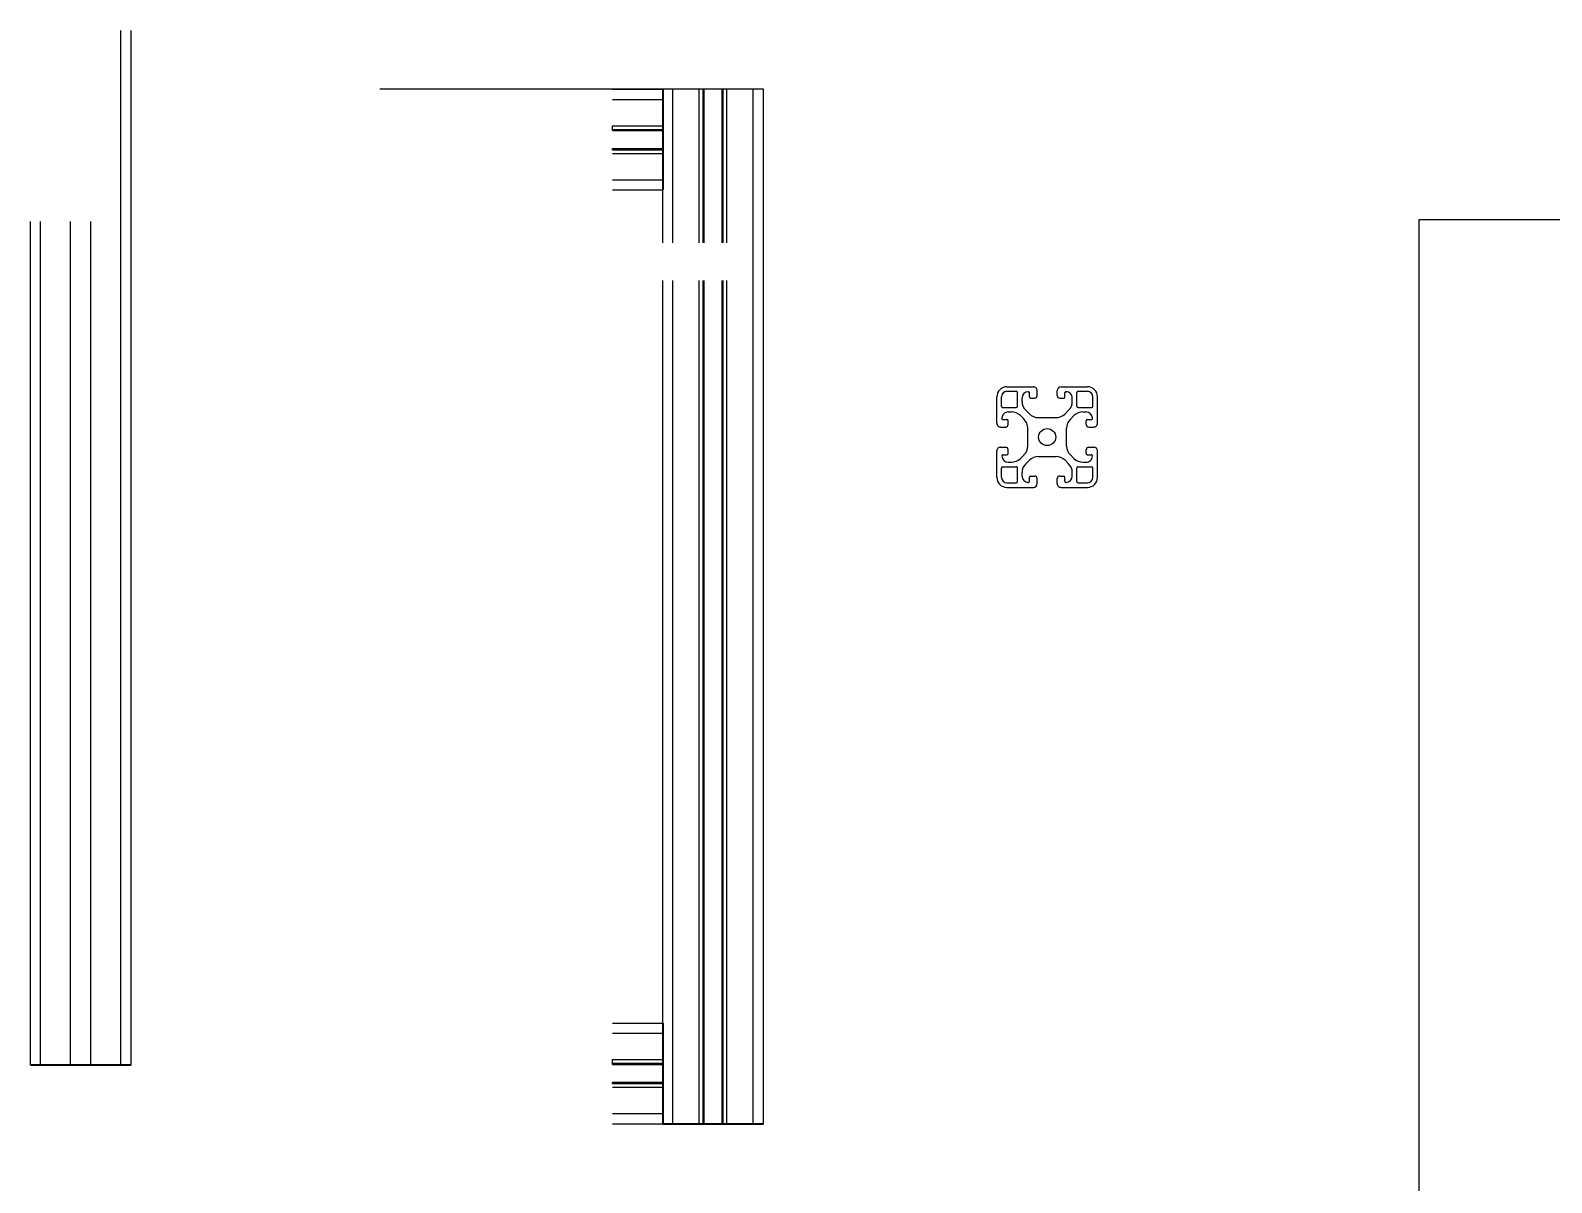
# Model space of a CAD drawing. Header units: millimetres. Extents: x 1269 to 5832, y 527 to 3540.
# Drawn here: x 1269 to 1874, y 1081 to 1539 of the extents above; entities that cross this region are included whole.
import ezdxf

# ---------------------------------------------------------------- set-up
doc = ezdxf.new("R2010")
doc.units = ezdxf.units.MM
doc.linetypes.add('phl_thick', pattern=[0])
doc.layers.add('Kontury', color=7, linetype='Continuous', lineweight=35)
doc.layers.add('projection', color=7, linetype='Continuous')

msp = doc.modelspace()

# ---------------------------------------------------------------- linework, layer by layer
for p, q in [((1560.674, 1515.751), (1408.174, 1515.751)), ((1821.475, 1463.935), (3010.475, 1463.935)), ((1821.475, 622.935), (1821.475, 1463.935))]:
    msp.add_line(p, q)
at = {"layer": 'Kontury'}
for p, q in [((1520.674, 1515.751), (1520.674, 1475.751)), ((1520.674, 1144.471), (1520.674, 1104.471)), ((1269.251, 1127.886), (1309.251, 1127.886)), ((1520.674, 1104.471), (1560.674, 1104.471))]:
    msp.add_line(p, q, dxfattribs=at)
at = {"layer": 'projection', "color": 7, "linetype": 'phl_thick'}
for p, q in [((1305.251, 1127.886), (1305.251, 1539.166)), ((1309.251, 1127.886), (1309.251, 1539.166)), ((1500.674, 1515.751), (1520.674, 1515.751)), ((1520.674, 1454.763), (1520.674, 1515.751)), ((1520.674, 1511.751), (1520.674, 1515.751)), ((1520.674, 1511.263), (1520.674, 1512.763)), ((1524.674, 1454.763), (1524.674, 1515.751)), ((1535.174, 1454.763), (1535.174, 1515.751)), ((1536.674, 1454.763), (1536.674, 1515.751)), ((1537.117, 1454.763), (1537.117, 1515.751)), ((1544.232, 1454.763), (1544.232, 1515.751)), ((1544.674, 1454.763), (1544.674, 1515.751)), ((1546.174, 1454.763), (1546.174, 1515.751)), ((1556.674, 1104.471), (1556.674, 1515.751)), ((1560.674, 1104.471), (1560.674, 1515.751)), ((1500.674, 1511.751), (1520.674, 1511.751)), ((1520.674, 1510.821), (1520.674, 1511.263)), ((1500.674, 1501.251), (1520.674, 1501.251)), ((1500.674, 1499.751), (1500.674, 1501.251)), ((1520.674, 1503.263), (1520.674, 1503.706)), ((1520.674, 1499.751), (1520.674, 1501.251)), ((1520.674, 1499.751), (1520.674, 1501.251)), ((1500.674, 1499.751), (1520.674, 1499.751)), ((1500.674, 1499.308), (1500.674, 1499.751)), ((1500.674, 1499.308), (1520.674, 1499.308)), ((1520.674, 1499.308), (1520.674, 1499.751)), ((1520.674, 1499.308), (1520.674, 1499.751)), ((1500.674, 1492.193), (1520.674, 1492.193)), ((1500.674, 1491.751), (1500.674, 1492.193)), ((1500.674, 1491.751), (1520.674, 1491.751)), ((1500.674, 1490.251), (1520.674, 1490.251)), ((1520.674, 1491.751), (1520.674, 1492.193)), ((1520.674, 1491.751), (1520.674, 1492.193)), ((1500.674, 1479.751), (1520.674, 1479.751)), ((1500.674, 1475.751), (1520.674, 1475.751)), ((1269.251, 1127.886), (1269.251, 1463.178)), ((1273.251, 1127.886), (1273.251, 1463.178)), ((1285.251, 1127.886), (1285.251, 1463.178)), ((1293.251, 1127.886), (1293.251, 1463.178)), ((1520.674, 1104.471), (1520.674, 1439.763)), ((1524.674, 1104.471), (1524.674, 1439.763)), ((1535.174, 1104.471), (1535.174, 1439.763)), ((1536.674, 1104.471), (1536.674, 1439.763)), ((1537.117, 1104.471), (1537.117, 1439.763)), ((1544.232, 1104.471), (1544.232, 1439.763)), ((1544.674, 1104.471), (1544.674, 1439.763)), ((1546.174, 1104.471), (1546.174, 1439.763)), ((1657.512, 1397.467), (1668.012, 1397.467)), ((1679.012, 1397.467), (1689.512, 1397.467)), ((1653.512, 1382.967), (1653.512, 1393.467)), ((1655.312, 1389.767), (1655.312, 1393.467)), ((1657.512, 1395.667), (1661.212, 1395.667)), ((1661.712, 1389.767), (1661.712, 1395.167)), ((1663.512, 1391.66), (1663.512, 1392.967)), ((1666.012, 1395.467), (1666.062, 1395.467)), ((1666.512, 1393.467), (1666.512, 1395.017)), ((1667.012, 1392.967), (1668.512, 1392.967)), ((1669.512, 1393.967), (1669.512, 1395.967)), ((1677.512, 1393.967), (1677.512, 1395.967)), ((1678.512, 1392.967), (1680.012, 1392.967)), ((1680.512, 1393.467), (1680.512, 1395.017)), ((1680.962, 1395.467), (1681.012, 1395.467)), ((1683.512, 1391.66), (1683.512, 1392.967)), ((1685.312, 1389.767), (1685.312, 1395.167)), ((1685.812, 1395.667), (1689.512, 1395.667)), ((1691.712, 1389.767), (1691.712, 1393.467)), ((1693.512, 1382.967), (1693.512, 1393.467)), ((1655.812, 1389.267), (1661.212, 1389.267)), ((1658.012, 1387.467), (1659.32, 1387.467)), ((1664.298, 1384.56), (1662.856, 1386.003)), ((1666.419, 1386.682), (1664.977, 1388.124)), ((1669.955, 1385.217), (1677.07, 1385.217)), ((1680.606, 1386.682), (1682.048, 1388.124)), ((1682.727, 1384.56), (1684.169, 1386.003)), ((1685.812, 1389.267), (1691.212, 1389.267)), ((1687.705, 1387.467), (1689.012, 1387.467)), ((1655.012, 1381.467), (1657.012, 1381.467)), ((1655.512, 1384.917), (1655.512, 1384.967)), ((1655.962, 1384.467), (1657.512, 1384.467)), ((1658.012, 1382.467), (1658.012, 1383.967)), ((1665.762, 1373.91), (1665.762, 1381.025)), ((1681.262, 1373.91), (1681.262, 1381.025)), ((1689.012, 1382.467), (1689.012, 1383.967)), ((1689.512, 1384.467), (1691.062, 1384.467)), ((1690.012, 1381.467), (1692.012, 1381.467)), ((1691.512, 1384.917), (1691.512, 1384.967)), ((1655.012, 1373.467), (1657.012, 1373.467)), ((1690.012, 1373.467), (1692.012, 1373.467)), ((1653.512, 1361.467), (1653.512, 1371.967)), ((1655.512, 1369.967), (1655.512, 1370.017)), ((1655.962, 1370.467), (1657.512, 1370.467)), ((1658.012, 1370.967), (1658.012, 1372.467)), ((1658.012, 1367.467), (1659.32, 1367.467)), ((1662.856, 1368.932), (1664.298, 1370.374)), ((1664.977, 1366.81), (1666.419, 1368.253)), ((1669.955, 1369.717), (1677.07, 1369.717)), ((1682.048, 1366.81), (1680.606, 1368.253)), ((1684.169, 1368.932), (1682.727, 1370.374)), ((1687.705, 1367.467), (1689.012, 1367.467)), ((1689.012, 1370.967), (1689.012, 1372.467)), ((1689.512, 1370.467), (1691.062, 1370.467)), ((1691.512, 1369.967), (1691.512, 1370.017)), ((1693.512, 1361.467), (1693.512, 1371.967)), ((1655.312, 1361.467), (1655.312, 1365.167)), ((1655.812, 1365.667), (1661.212, 1365.667)), ((1661.712, 1359.767), (1661.712, 1365.167)), ((1663.512, 1361.967), (1663.512, 1363.275)), ((1666.512, 1359.917), (1666.512, 1361.467)), ((1667.012, 1361.967), (1668.512, 1361.967)), ((1669.512, 1358.967), (1669.512, 1360.967)), ((1677.512, 1358.967), (1677.512, 1360.967)), ((1678.512, 1361.967), (1680.012, 1361.967)), ((1680.512, 1359.917), (1680.512, 1361.467)), ((1683.512, 1361.967), (1683.512, 1363.275)), ((1685.312, 1359.767), (1685.312, 1365.167)), ((1685.812, 1365.667), (1691.212, 1365.667)), ((1691.712, 1361.467), (1691.712, 1365.167)), ((1657.512, 1359.267), (1661.212, 1359.267)), ((1657.512, 1357.467), (1668.012, 1357.467)), ((1666.012, 1359.467), (1666.062, 1359.467)), ((1679.012, 1357.467), (1689.512, 1357.467)), ((1680.962, 1359.467), (1681.012, 1359.467)), ((1685.812, 1359.267), (1689.512, 1359.267)), ((1500.674, 1144.471), (1520.674, 1144.471)), ((1500.674, 1140.471), (1520.674, 1140.471)), ((1500.674, 1129.971), (1520.674, 1129.971)), ((1500.674, 1128.471), (1500.674, 1129.971)), ((1500.674, 1128.471), (1520.674, 1128.471)), ((1500.674, 1128.028), (1500.674, 1128.471)), ((1500.674, 1128.028), (1520.674, 1128.028)), ((1520.674, 1128.471), (1520.674, 1129.971)), ((1520.674, 1128.028), (1520.674, 1128.471)), ((1500.674, 1120.913), (1520.674, 1120.913)), ((1500.674, 1120.471), (1500.674, 1120.913)), ((1500.674, 1120.471), (1520.674, 1120.471)), ((1500.674, 1118.971), (1520.674, 1118.971)), ((1520.674, 1120.471), (1520.674, 1120.913)), ((1500.674, 1108.471), (1520.674, 1108.471)), ((1500.674, 1104.471), (1520.674, 1104.471))]:
    msp.add_line(p, q, dxfattribs=at)
msp.add_circle((1673.512, 1377.467), 3.4, dxfattribs=at)
for centre, radius, start, end in [((1657.512, 1393.467), 4, 90, 180), ((1668.012, 1395.967), 1.5, 0, 90.000001), ((1679.012, 1395.967), 1.5, 90.000001, 180), ((1689.512, 1393.467), 4, 0, 90), ((1657.512, 1393.467), 2.2, 90, 180), ((1661.212, 1395.167), 0.5, 0.000087, 90.000022), ((1666.012, 1392.967), 2.5, 90, 180), ((1668.512, 1391.66), 5, 180, 224.999997), ((1666.062, 1395.017), 0.45, 359.999904, 89.999975), ((1667.012, 1393.467), 0.5, 180, 270), ((1668.512, 1393.967), 1, 270, 0), ((1678.512, 1393.967), 1, 180, 269.999999), ((1680.012, 1393.467), 0.5, 269.999998, 0), ((1680.962, 1395.017), 0.45, 90.000027, 180.000102), ((1681.012, 1392.967), 2.5, 0, 90.000001), ((1678.512, 1391.66), 5, 315.000003, 0), ((1685.812, 1395.167), 0.5, 89.999978, 179.999913), ((1689.512, 1393.467), 2.2, 0, 90), ((1655.812, 1389.767), 0.5, 180, 269.999913), ((1658.012, 1384.967), 2.5, 89.999999, 180), ((1659.32, 1382.467), 5, 45.000003, 90.000004), ((1661.212, 1389.767), 0.5, 269.999978, 0), ((1669.955, 1390.217), 5, 225, 269.999999), ((1677.07, 1390.217), 5, 270.000001, 315.000001), ((1687.705, 1382.467), 5, 89.999996, 134.999997), ((1685.812, 1389.767), 0.5, 180, 270.000022), ((1689.012, 1384.967), 2.5, 0, 90), ((1691.212, 1389.767), 0.5, 270.000087, 0), ((1655.012, 1382.967), 1.5, 180, 270.000001), ((1655.962, 1384.917), 0.45, 180, 270.000102), ((1657.012, 1382.467), 1, 270.000003, 0), ((1657.512, 1383.967), 0.5, 0, 89.999995), ((1660.762, 1381.025), 5, 0, 45.000001), ((1686.262, 1381.025), 5, 135, 180), ((1689.512, 1383.967), 0.5, 90, 180), ((1690.012, 1382.467), 1, 180, 270), ((1691.062, 1384.917), 0.45, 269.999904, 0), ((1692.012, 1382.967), 1.5, 269.999999, 0), ((1655.012, 1371.967), 1.5, 89.999999, 180), ((1657.012, 1372.467), 1, 0, 90), ((1660.762, 1373.91), 5, 315, 0), ((1686.262, 1373.91), 5, 180, 225.000001), ((1690.012, 1372.467), 1, 90.000003, 180), ((1692.012, 1371.967), 1.5, 0, 90.000001), ((1655.962, 1370.017), 0.45, 89.999904, 180), ((1658.012, 1369.967), 2.5, 180, 270), ((1657.512, 1370.967), 0.5, 270, 0), ((1659.32, 1372.467), 5, 269.999996, 314.999997), ((1669.955, 1364.717), 5, 90.000001, 135.000001), ((1677.07, 1364.717), 5, 45, 89.999999), ((1687.705, 1372.467), 5, 225.000003, 270.000004), ((1689.512, 1370.967), 0.5, 180, 269.999995), ((1689.012, 1369.967), 2.5, 269.999999, 0), ((1691.062, 1370.017), 0.45, 0, 90.000102), ((1657.512, 1361.467), 4, 180, 270), ((1655.812, 1365.167), 0.5, 90.000087, 180), ((1657.512, 1361.467), 2.2, 180, 270), ((1661.212, 1365.167), 0.5, 0, 90.000022), ((1668.512, 1363.275), 5, 135.000003, 180), ((1666.012, 1361.967), 2.5, 180, 270.000001), ((1667.012, 1361.467), 0.5, 89.999998, 180), ((1668.512, 1360.967), 1, 0, 89.999999), ((1678.512, 1360.967), 1, 90, 180), ((1680.012, 1361.467), 0.5, 0, 90), ((1681.012, 1361.967), 2.5, 270, 0), ((1678.512, 1363.275), 5, 0, 44.999997), ((1685.812, 1365.167), 0.5, 89.999978, 180), ((1689.512, 1361.467), 2.2, 270, 0), ((1689.512, 1361.467), 4, 270, 0), ((1691.212, 1365.167), 0.5, 0, 89.999913), ((1661.212, 1359.767), 0.5, 269.999978, 359.999913), ((1666.062, 1359.917), 0.45, 270.000027, 0.000102), ((1668.012, 1358.967), 1.5, 270.000001, 0), ((1679.012, 1358.967), 1.5, 180, 270.000001), ((1680.962, 1359.917), 0.45, 179.999904, 269.999975), ((1685.812, 1359.767), 0.5, 180.000087, 270.000022)]:
    msp.add_arc(centre, radius, start, end, dxfattribs=at)

doc.saveas('drawing.dxf')
